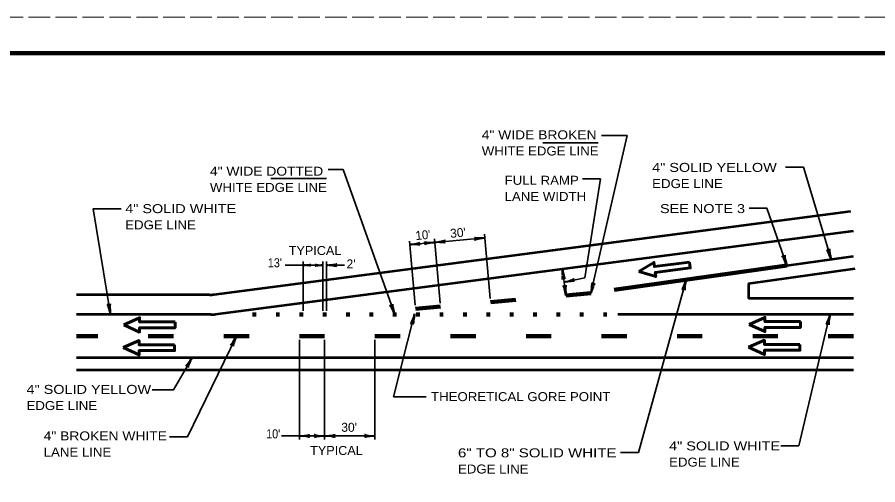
# Model space of a CAD drawing. Extents: x -27 to 653, y -376 to 64.
# Drawn here: x 262.6 to 501.8, y -66 to 64 of the extents above; entities that cross this region are included whole.
import ezdxf

# ---------------------------------------------------------------- set-up
doc = ezdxf.new("R2010")
doc.units = 0
doc.linetypes.add('LONG_DASHED', pattern=[7.5, 6, -1.5])
doc.layers.add('1', color=7, linetype='Continuous', lineweight=40)
doc.layers.add('61', color=7, linetype='Continuous', lineweight=35)

msp = doc.modelspace()

# ---------------------------------------------------------------- linework, layer by layer
at = {"layer": '1', "lineweight": 35}
for p, q in [((422.106, -12.782), (432.133, 31.131)), ((432.133, 31.131), (425.06, 31.131)), ((424.134, 29.092), (408.726, 29.092)), ((481.154, 22.239), (476.154, 22.239)), ((488.867, -3.319), (481.154, 22.239)), ((333.144, 19.141), (348.562, 19.141)), ((424.778, 19.077), (419.778, 19.077)), ((394.127, -14.267), (392.537, 3.606)), ((373.21, -16.128), (371.62, 1.745)), ((380.183, -15.507), (378.593, 2.365)), ((342.053, -17.695), (342.053, -3.983)), ((347.553, -17.695), (347.553, -3.983)), ((348.553, -17.695), (348.553, -3.983)), ((353.553, -4.983), (348.553, -4.983)), ((414.168, -6.01), (415.134, -13.402)), ((435.342, -57.047), (448.572, -9.013)), ((373.082, -18.511), (367.201, -41.592)), ((488.53, -18.695), (479.86, -55.211)), ((323.553, -24.695), (309.921, -52.683)), ((341.053, -25.695), (341.053, -53.467)), ((348.053, -25.695), (348.053, -53.467)), ((362.053, -25.695), (362.053, -53.467)), ((376.325, -41.592), (367.201, -41.592)), ((309.921, -52.683), (304.921, -52.683)), ((435.342, -57.047), (430.342, -57.047)), ((474.86, -55.211), (479.86, -55.211))]:
    msp.add_line(p, q, dxfattribs=at)
at = {"layer": '1', "lineweight": 53}
for p, q in [((317.34, -13.111), (494.341, 10.009)), ((317.698, -18.611), (495.053, 4.555)), ((476.553, -5.059), (495.053, -2.445)), ((465.852, -10.106), (495.543, -5.911)), ((465.852, -10.106), (465.852, -14.195)), ((316.045, -13.195), (279.053, -13.195)), ((495.053, -14.195), (465.852, -14.195)), ((316.403, -18.695), (279.053, -18.695)), ((495.053, -30.695), (279.053, -30.695)), ((495.053, -34.195), (279.053, -34.195))]:
    msp.add_line(p, q, dxfattribs=at)
at = {"layer": '1', "lineweight": 106}
for p, q in [((428.584, -11.837), (476.553, -5.059)), ((422.106, -12.782), (415.134, -13.402)), ((380.271, -16.503), (373.299, -17.124)), ((401.189, -14.643), (394.216, -15.263)), ((329.053, -18.695), (328.053, -18.695)), ((335.553, -18.695), (334.553, -18.695)), ((342.053, -18.695), (341.053, -18.695)), ((348.553, -18.695), (347.553, -18.695)), ((355.053, -18.695), (354.053, -18.695)), ((361.553, -18.695), (360.553, -18.695)), ((368.053, -18.695), (367.053, -18.695)), ((374.553, -18.695), (373.553, -18.695)), ((381.053, -18.695), (380.053, -18.695)), ((387.553, -18.695), (386.553, -18.695)), ((394.053, -18.695), (393.053, -18.695)), ((400.553, -18.695), (399.553, -18.695)), ((407.053, -18.695), (406.053, -18.695)), ((413.553, -18.695), (412.553, -18.695)), ((420.053, -18.695), (419.053, -18.695)), ((426.553, -18.695), (425.553, -18.695)), ((285.053, -24.695), (279.053, -24.695)), ((306.053, -24.695), (299.053, -24.695)), ((327.053, -24.695), (320.053, -24.695)), ((348.053, -24.695), (341.053, -24.695)), ((369.053, -24.695), (362.053, -24.695)), ((390.053, -24.695), (383.053, -24.695)), ((411.053, -24.695), (404.053, -24.695)), ((432.053, -24.695), (425.053, -24.695)), ((453.053, -24.695), (446.053, -24.695)), ((474.053, -24.695), (467.053, -24.695)), ((495.053, -24.695), (488.053, -24.695))]:
    msp.add_line(p, q, dxfattribs=at)
at = {"layer": '1', "lineweight": 35}
for points in [[(367.553, -18.695), (353.212, 21.608), (349.064, 21.608)], [(414.651, -9.706), (420.384, -8.455), (424.778, 19.077)], [(288.526, -18.651), (283.695, 10.696), (291.548, 10.696)], [(476.553, -5.059), (471.036, 10.864), (466.036, 10.864)], [(371.709, 0.749), (378.681, 1.369), (392.626, 2.61)], [(347.553, -4.983), (342.053, -4.983), (337.053, -4.983)], [(311.221, -30.705), (306.084, -39.605), (300.121, -39.605)], [(362.053, -52.467), (348.053, -52.467), (336.053, -52.467)]]:
    msp.add_lwpolyline(points, dxfattribs=at)
at = {"layer": '1', "lineweight": 60}
for points in [[(435.444, -6.698), (439.603, -4.197), (439.749, -5.348), (449.511, -4.116)], [(449.516, -4.155), (449.717, -5.743), (439.954, -6.975), (440.102, -8.146), (435.444, -6.698)], [(292.208, -21.537), (296.648, -19.577), (296.648, -20.737), (306.488, -20.737)], [(306.488, -20.777), (306.488, -22.377), (296.648, -22.377), (296.648, -23.557), (292.208, -21.537)], [(466.036, -21.435), (470.476, -19.475), (470.476, -20.635), (480.316, -20.635)], [(480.316, -20.675), (480.316, -22.275), (470.476, -22.275), (470.476, -23.455), (466.036, -21.435)], [(292.06, -27.896), (296.5, -25.936), (296.5, -27.096), (306.34, -27.096)], [(465.888, -27.793), (470.328, -25.833), (470.328, -26.993), (480.168, -26.993)], [(306.34, -27.136), (306.34, -28.736), (296.5, -28.736), (296.5, -29.916), (292.06, -27.896)], [(480.168, -27.033), (480.168, -28.633), (470.328, -28.633), (470.328, -29.813), (465.888, -27.793)]]:
    msp.add_lwpolyline(points, dxfattribs=at)
at = {"layer": '1', "lineweight": 53}
msp.add_lwpolyline([(495.053, -18.695), (476.553, -18.695), (429.553, -18.695)], dxfattribs=at)
for centre, end in [((316.045, -3.195), 277.44221), ((316.403, -8.695), 277.44108)]:
    msp.add_arc(centre, 10, 270, end, dxfattribs=at)
at = {"layer": '1'}
for centre, major_axis, ratio, start_param, end_param in [((391.491, 2.721), (1.765, -0.019), 0.07063, 3.1407148, 5.41811), ((391.564, 2.238), (1.765, 0.314), 0.122415, 0.8963533, 3.1415927), ((372.771, 1.121), (-1.765, -0.314), 0.122415, 0.8963533, 3.1415927), ((372.771, 1.121), (-1.765, -0.314), 0.122415, 0.8963533, 3.1415927), ((372.844, 0.637), (-1.765, 0.019), 0.07063, 3.1407148, 5.41811), ((372.844, 0.637), (-1.765, 0.019), 0.07063, 3.1407148, 5.41811), ((377.547, 1.481), (1.765, -0.019), 0.07063, 3.1407148, 5.41811), ((377.547, 1.481), (1.765, -0.019), 0.07063, 3.1407148, 5.41811), ((377.619, 0.997), (1.765, 0.314), 0.122415, 0.8963533, 3.1415927), ((377.619, 0.997), (1.765, 0.314), 0.122415, 0.8963533, 3.1415927), ((379.744, 1.741), (-1.765, -0.314), 0.122415, 0.8963533, 3.1415927), ((379.744, 1.741), (-1.765, -0.314), 0.122415, 0.8963533, 3.1415927), ((379.816, 1.258), (-1.765, 0.019), 0.07063, 3.1407148, 5.41811), ((379.816, 1.258), (-1.765, 0.019), 0.07063, 3.1407148, 5.41811), ((476.386, -3.931), (0.409, -1.717), 0.07063, 3.1407148, 5.41811), ((488.34, -2.308), (0.676, -1.631), 0.07063, 0.8650754, 3.1424706), ((488.34, -2.308), (0.676, -1.631), 0.07063, 0.8650754, 3.1424706), ((488.816, -2.195), (0.366, -1.755), 0.122415, 3.1415927, 5.386832), ((488.816, -2.195), (0.366, -1.755), 0.122415, 3.1415927, 5.386832), ((342.9, -4.818), (-1.317, -0.132), 0.07063, 0.8650754, 3.1424706), ((346.728, -4.782), (1.339, -0.117), 0.122415, 3.1415927, 5.386832), ((349.674, -4.771), (-1.756, -0.176), 0.07063, 0.8650754, 3.1424706), ((349.674, -4.771), (-1.756, -0.176), 0.07063, 0.8650754, 3.1424706), ((475.935, -4.119), (0.732, -1.636), 0.122415, 0.8963533, 3.1415927), ((342.878, -5.184), (-1.339, 0.117), 0.122415, 3.1415927, 5.386832), ((346.706, -5.148), (1.317, 0.132), 0.07063, 0.8650754, 3.1424706), ((349.644, -5.259), (-1.786, 0.156), 0.122415, 3.1415927, 5.386832), ((349.644, -5.259), (-1.786, 0.156), 0.122415, 3.1415927, 5.386832), ((414.103, -7.149), (-0.053, 1.764), 0.07063, 3.1407148, 5.41811), ((414.103, -7.149), (-0.053, 1.764), 0.07063, 3.1407148, 5.41811), ((414.583, -7.056), (-0.386, 1.75), 0.122415, 0.8963533, 3.1415927), ((414.583, -7.056), (-0.386, 1.75), 0.122415, 0.8963533, 3.1415927), ((415.658, -9.204), (-1.711, -0.533), 0.122415, 0.8963533, 3.1415927), ((415.791, -9.674), (-1.754, -0.203), 0.07063, 3.1407148, 5.41811), ((448.016, -9.992), (0.625, 1.68), 0.122415, 3.1415927, 5.386832), ((448.016, -9.992), (0.625, 1.68), 0.122415, 3.1415927, 5.386832), ((448.478, -10.15), (0.297, 1.74), 0.07063, 0.8650754, 3.1424706), ((448.478, -10.15), (0.297, 1.74), 0.07063, 0.8650754, 3.1424706), ((414.718, -12.356), (0.386, -1.75), 0.122415, 0.8963533, 3.1415927), ((415.198, -12.264), (0.053, -1.764), 0.07063, 3.1407148, 5.41811), ((422.149, -11.642), (-0.22, -1.751), 0.07063, 0.8650754, 3.1424706), ((422.618, -11.78), (-0.55, -1.706), 0.122415, 3.1415927, 5.386832), ((288.076, -17.619), (0.444, -1.737), 0.122415, 0.8963533, 3.1415927), ((288.553, -17.511), (0.112, -1.762), 0.07063, 3.1407148, 5.41811), ((366.927, -17.76), (0.746, -1.63), 0.122415, 0.8963533, 3.1415927), ((367.377, -17.568), (0.423, -1.714), 0.07063, 3.1407148, 5.41811), ((372.544, -19.501), (0.592, 1.692), 0.122415, 3.1415927, 5.386832), ((372.544, -19.501), (0.592, 1.692), 0.122415, 3.1415927, 5.386832), ((373.01, -19.65), (0.263, 1.745), 0.07063, 0.8650754, 3.1424706), ((373.01, -19.65), (0.263, 1.745), 0.07063, 0.8650754, 3.1424706), ((488.009, -19.693), (0.564, 1.701), 0.122415, 3.1415927, 5.386832), ((488.477, -19.834), (0.235, 1.75), 0.07063, 0.8650754, 3.1424706), ((322.827, -25.555), (0.922, 1.537), 0.122415, 3.1415927, 5.386832), ((323.253, -25.795), (0.611, 1.656), 0.07063, 0.8650754, 3.1424706), ((310.477, -31.569), (1.03, 1.433), 0.07063, 3.1407148, 5.41811), ((310.915, -31.788), (0.757, 1.625), 0.122415, 0.8963533, 3.1415927), ((342.174, -52.255), (-1.756, -0.176), 0.07063, 0.8650754, 3.1424706), ((342.174, -52.255), (-1.756, -0.176), 0.07063, 0.8650754, 3.1424706), ((342.144, -52.743), (-1.786, 0.156), 0.122415, 3.1415927, 5.386832), ((342.144, -52.743), (-1.786, 0.156), 0.122415, 3.1415927, 5.386832), ((346.962, -52.19), (1.786, -0.156), 0.122415, 3.1415927, 5.386832), ((346.962, -52.19), (1.786, -0.156), 0.122415, 3.1415927, 5.386832), ((346.933, -52.678), (1.756, 0.176), 0.07063, 0.8650754, 3.1424706), ((346.933, -52.678), (1.756, 0.176), 0.07063, 0.8650754, 3.1424706), ((349.174, -52.255), (-1.756, -0.176), 0.07063, 0.8650754, 3.1424706), ((349.174, -52.255), (-1.756, -0.176), 0.07063, 0.8650754, 3.1424706), ((349.144, -52.743), (-1.786, 0.156), 0.122415, 3.1415927, 5.386832), ((349.144, -52.743), (-1.786, 0.156), 0.122415, 3.1415927, 5.386832), ((360.962, -52.19), (1.786, -0.156), 0.122415, 3.1415927, 5.386832), ((360.933, -52.678), (1.756, 0.176), 0.07063, 0.8650754, 3.1424706)]:
    msp.add_ellipse(centre, major_axis=major_axis, ratio=ratio, start_param=start_param, end_param=end_param, dxfattribs=at)
at = {"layer": '61', "linetype": 'LONG_DASHED', "lineweight": 13}
msp.add_line((-26.776, 63.983), (653.244, 63.983), dxfattribs=at)
at = {"layer": '61', "lineweight": 158}
msp.add_lwpolyline([(642.264, 53.983), (3.224, 53.983), (3.224, -366.036)], dxfattribs=at)

# ---------------------------------------------------------------- texts
at = {"layer": '1'}
for s, width, p in [('4" WIDE BROKEN', 1.15, (391.749, 30.034)), ('WHITE EDGE LINE', 1.1, (391.749, 25.534)), ('4" WIDE DOTTED', 1.15, (316.189, 19.907)), ('4" SOLID YELLOW', 1.2, (439.115, 20.967)), ('FULL RAMP', 1.1, (398.088, 17.384)), ('WHITE EDGE LINE', 1.1, (316.189, 15.407)), ('EDGE LINE', 1.1, (439.115, 16.467)), ('LANE WIDTH', 1.1, (398.088, 12.884)), ('4" SOLID WHITE', 1.2, (292.635, 9.497)), ('SEE NOTE 3', 1.2, (441.293, 9.511)), ('EDGE LINE', 1.1, (292.635, 4.997)), ('TYPICAL', 1.05, (338.086, -2.154)), ("13'", 0.9, (332.272, -5.546)), ('4" SOLID YELLOW', 1.2, (265.197, -40.76)), ('THEORETICAL GORE POINT', 1.1, (377.642, -42.777)), ('EDGE LINE', 1.1, (265.197, -45.26)), ('4" BROKEN WHITE', 1.15, (269.967, -53.699)), ("10'", 0.9, (331.803, -53.127)), ('4" SOLID WHITE', 1.2, (443.827, -56.481)), ('LANE LINE', 1.1, (269.967, -58.199)), ('TYPICAL', 1.05, (344.035, -57.744)), ('6" TO 8" SOLID WHITE', 1.25, (385.133, -58.404)), ('EDGE LINE', 1.1, (443.827, -60.981)), ('EDGE LINE', 1.1, (385.133, -62.904))]:
    msp.add_text(s, height=2.5, dxfattribs=dict(at, width=width)).set_placement(p)
at = {"layer": '1', "width": 0.95}
msp.add_text("10'", height=2.5, rotation=5.083, dxfattribs=at).set_placement((373.452, 2.003))
at = {"layer": '1'}
msp.add_text("30'", height=2.5, rotation=5.085, dxfattribs=at).set_placement((383.068, 2.595))
for s, p in [("2'", (354.158, -5.877)), ("30'", (352.695, -51.303))]:
    msp.add_text(s, height=2.5, dxfattribs=at).set_placement(p)

doc.saveas('drawing.dxf')
